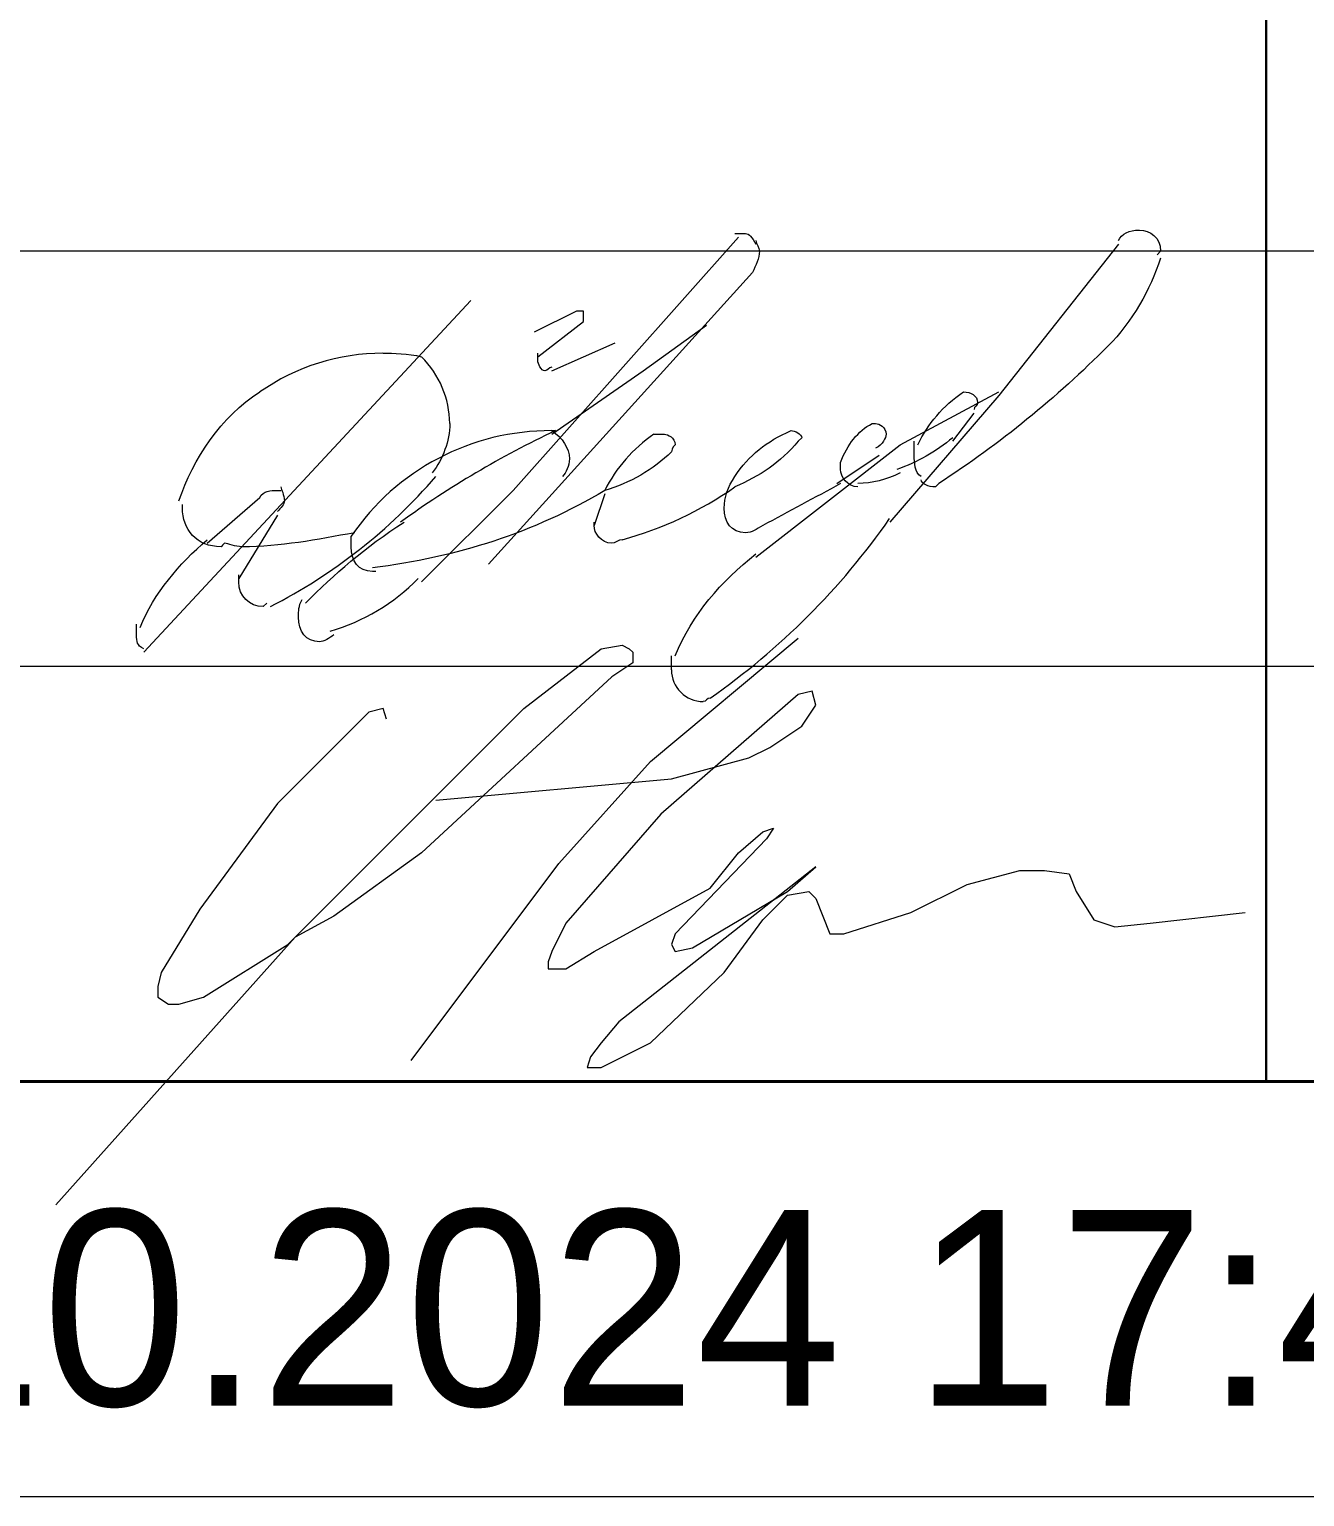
# Model space of a CAD drawing. Header units: millimetres. Extents: x 2294 to 908349, y -83289 to 219220.
# Drawn here: x 889264 to 890848, y 157878 to 159701 of the extents above; entities that cross this region are included whole.
import ezdxf

# ---------------------------------------------------------------- set-up
doc = ezdxf.new("R2010")
doc.units = ezdxf.units.MM
doc.layers.add('PDF _Геометрия', color=7, linetype='Continuous')
doc.layers.add('PDF _Текст', color=7, linetype='Continuous')

msp = doc.modelspace()

# ---------------------------------------------------------------- linework, layer by layer
at = {"layer": 'PDF _Геометрия', "lineweight": 18}
msp.add_lwpolyline([(904737.1, 219219.5), (817891.4, 219219.5), (817891.4, 157877.6), (904737.1, 157877.6)], dxfattribs=at)
at = {"layer": 'PDF _Геометрия', "lineweight": 40}
msp.add_lwpolyline([(904230, 218703.7), (904230, 158393.4), (819954.8, 158393.4), (819954.8, 218703.7)], close=True, dxfattribs=at)
at = {"layer": 'PDF _Геометрия', "lineweight": 30}
msp.add_lwpolyline([(890800.5, 164072.1), (890800.5, 158393.4)], dxfattribs=at)
at = {"layer": 'PDF _Геометрия', "color": 5, "lineweight": 9}
for points in [[(890144.8, 159442.6), (889865, 159127.9), (889751.3, 159014.2)], [(890616.9, 159433.9), (890468.3, 159245.9), (890332.8, 159088.5)], [(890669.4, 159425.1), (890665, 159420.8)], [(889834.4, 159036.1), (890162.3, 159398.9)], [(889812.5, 159363.9), (889406, 158926.8)], [(889895.6, 159294), (889952.4, 159337.7), (889952.4, 159350.8), (889943.7, 159350.8), (889891.2, 159324.6)], [(889913.1, 159197.8), (890026.7, 159276.5), (890105.4, 159333.3)], [(889913.1, 159276.5), (889991.8, 159311.5)], [(890166.6, 159044.8), (890345.9, 159184.7), (890468.3, 159250.3)], [(890424.6, 159250.3), (890424.6, 159250.3)], [(890411.4, 159189.1), (890437.7, 159224)], [(890210.4, 159202.2), (890210.4, 159202.2)], [(890223.5, 159193.4), (890219.1, 159189.1)], [(890328.4, 159197.8), (890328.4, 159197.8)], [(890267.2, 159136.6), (890319.6, 159171.6)], [(889484.7, 159062.3), (889550.2, 159119.1)], [(889978.7, 159123.5), (889965.5, 159084.2)], [(890293.4, 159132.2), (890293.4, 159132.2)], [(890127.3, 159106), (890127.3, 159106)], [(889572.1, 159097.3), (889524, 159018.6)], [(889559, 158988), (889554.6, 158983.6)], [(889707.6, 158843.7), (889703.3, 158856.8), (889685.8, 158852.5), (889572.1, 158738.8), (889475.9, 158607.7), (889427.8, 158529), (889423.5, 158511.5), (889423.5, 158498.4), (889436.6, 158489.6), (889449.7, 158489.6), (889480.3, 158498.4), (889585.2, 158563.9), (889878.1, 158856.8), (889974.3, 158931.2), (890000.5, 158935.5), (890009.3, 158931.2), (890013.6, 158926.8), (890013.6, 158913.7), (889987.4, 158896.2), (889751.3, 158677.6), (889642.1, 158598.9), (889594, 158572.7), (889296.7, 158240.4)], [(889738.2, 158419.7), (889921.8, 158664.5), (890035.5, 158791.3), (890219.1, 158944.3)], [(889768.8, 158743.2), (890061.7, 158769.4), (890157.9, 158795.6), (890184.1, 158808.7), (890223.5, 158835), (890241, 158861.2), (890236.6, 158878.7), (890219.1, 158874.3), (890048.6, 158725.7), (889930.6, 158590.2), (889913.1, 158555.2), (889908.7, 158542.1), (889908.7, 158533.3), (889930.6, 158533.3), (889965.5, 158555.2), (890109.8, 158633.9), (890144.8, 158677.6), (890175.4, 158703.8), (890188.5, 158708.2), (890179.8, 158695.1), (890066.1, 158577.1), (890061.7, 158563.9), (890066.1, 158555.2), (890088, 158559.6), (890206, 158629.5), (890241, 158660.1), (889996.1, 158467.8), (889974.3, 158441.5), (889961.2, 158424), (889956.8, 158410.9), (889974.3, 158410.9), (890035.5, 158441.5), (890127.3, 158529), (890175.4, 158594.5), (890206, 158625.1), (890232.2, 158629.5), (890241, 158620.8), (890249.7, 158598.9), (890258.4, 158577.1), (890275.9, 158577.1), (890359, 158603.3), (890428.9, 158638.3), (890494.5, 158655.7), (890525.1, 158655.7), (890555.7, 158651.4), (890564.5, 158629.5), (890586.3, 158594.5), (890612.5, 158585.8), (890656.3, 158590.2), (890774.3, 158603.3)]]:
    msp.add_lwpolyline(points, dxfattribs=at)
at = {"layer": 'PDF _Геометрия', "lineweight": 9}
for points in [[(891836.6, 159425.1), (885121.8, 159425.1)], [(891836.6, 158909.3), (885121.8, 158909.3)]]:
    msp.add_lwpolyline(points, dxfattribs=at)
at = {"layer": 'PDF _Геометрия', "color": 5, "lineweight": 9}
msp.add_lwpolyline([(890603.8, 159307.1, -0.052948), (890394, 159136.6), (890389.6, 159132.2)], format="xyb", dxfattribs=at)
for centre, radius, start, end in [((889702.5, 159033.4), 265, 89.8324, 125.062), ((889666.9, 159209.5), 119.4, 0.6676, 44.9997), ((889911.4, 158903), 299.2, 89.6861, 145.831), ((890446.3, 158087.7), 1233.6, 115.3836, 125.7749), ((890145.7, 159043.5), 187.1, 124.4354, 153.1928), ((889257, 159584.2), 674.2, 297.0292, 319.3928), ((889881, 159503.6), 453, 285.2963, 304.9333), ((889594.5, 159608.2), 900.3, 304.9151, 325.0849), ((889566.3, 159195.8), 253.1, 286.3795, 315.548), ((890100.9, 158904.8), 39.2, 179.7603, 270.2397)]:
    msp.add_arc(centre, radius, start, end, dxfattribs=at)
for points in [[(890140.4, 159447), (890144.8, 159447), (890149.2, 159447), (890153.5, 159447)], [(890153.5, 159447), (890157.9, 159447), (890162.3, 159442.6), (890166.6, 159433.9)], [(890616.9, 159438.3), (890621.3, 159447), (890630, 159451.4), (890643.1, 159451.4)], [(890643.1, 159451.4), (890656.3, 159451.4), (890669.4, 159442.6), (890669.4, 159425.1)], [(890166.6, 159438.3), (890166.6, 159433.9), (890171, 159429.5), (890171, 159425.1)], [(890171, 159425.1), (890171, 159416.4), (890166.6, 159407.7), (890162.3, 159398.9)], [(890669.4, 159416.4), (890656.3, 159377.1), (890634.4, 159337.7), (890603.8, 159307.1)], [(889703.3, 159298.4), (889716.4, 159298.4), (889733.9, 159298.4), (889751.3, 159294)], [(889895.6, 159289.6), (889895.6, 159294), (889895.6, 159294), (889895.6, 159298.4)], [(889904.3, 159276.5), (889900, 159276.5), (889895.6, 159285.2), (889895.6, 159289.6)], [(889913.1, 159280.9), (889908.7, 159280.9), (889908.7, 159276.5), (889904.3, 159276.5)], [(889449.7, 159114.8), (889467.2, 159167.2), (889502.2, 159219.7), (889550.2, 159250.3)], [(890367.7, 159184.7), (890380.8, 159210.9), (890398.3, 159232.8), (890424.6, 159250.3)], [(890424.6, 159250.3), (890433.3, 159250.3), (890442, 159245.9), (890442, 159237.2)], [(890442, 159237.2), (890442, 159232.8), (890437.7, 159232.8), (890437.7, 159228.4)], [(889786.3, 159210.9), (889786.3, 159189.1), (889777.6, 159167.2), (889764.5, 159149.7)], [(890271.6, 159162.8), (890280.3, 159184.7), (890293.4, 159202.2), (890310.9, 159210.9)], [(890310.9, 159210.9), (890310.9, 159210.9), (890310.9, 159210.9), (890315.3, 159210.9)], [(890315.3, 159210.9), (890319.6, 159210.9), (890328.4, 159206.6), (890328.4, 159197.8)], [(889913.1, 159202.2), (889926.2, 159193.4), (889934.9, 159180.3), (889934.9, 159167.2)], [(889913.1, 159202.2), (889917.5, 159202.2), (889917.5, 159202.2), (889917.5, 159202.2)], [(890039.9, 159197.8), (890044.2, 159197.8), (890048.6, 159197.8), (890053, 159197.8)], [(890053, 159197.8), (890057.3, 159197.8), (890066.1, 159193.4), (890066.1, 159184.7)], [(890140.4, 159145.4), (890157.9, 159171.6), (890179.8, 159189.1), (890210.4, 159202.2)], [(890210.4, 159202.2), (890214.7, 159202.2), (890223.5, 159197.8), (890223.5, 159193.4)], [(890328.4, 159197.8), (890328.4, 159193.4), (890324, 159184.7), (890315.3, 159180.3)], [(890411.4, 159193.4), (890389.6, 159176), (890367.7, 159162.8), (890341.5, 159154.1)], [(890061.7, 159176), (890039.9, 159154.1), (890009.3, 159136.6), (889978.7, 159127.9)], [(890066.1, 159184.7), (890066.1, 159184.7), (890061.7, 159180.3), (890061.7, 159176)], [(890219.1, 159189.1), (890197.2, 159162.8), (890171, 159145.4), (890140.4, 159132.2)], [(890363.4, 159171.6), (890363.4, 159176), (890363.4, 159180.3), (890363.4, 159189.1)], [(890372.1, 159145.4), (890363.4, 159149.7), (890363.4, 159162.8), (890363.4, 159171.6)], [(889934.9, 159167.2), (889934.9, 159158.5), (889930.6, 159149.7), (889926.2, 159145.4)], [(890271.6, 159154.1), (890271.6, 159158.5), (890271.6, 159162.8), (890271.6, 159162.8)], [(890293.4, 159132.2), (890280.3, 159132.2), (890271.6, 159145.4), (890271.6, 159154.1)], [(890127.3, 159106), (890127.3, 159119.1), (890131.7, 159132.2), (890140.4, 159145.4)], [(890271.6, 159136.6), (890241, 159119.1), (890206, 159101.6), (890175.4, 159084.2)], [(890345.9, 159149.7), (890328.4, 159141), (890310.9, 159136.6), (890293.4, 159136.6)], [(890389.6, 159132.2), (890380.8, 159132.2), (890372.1, 159136.6), (890372.1, 159141)], [(889550.2, 159119.1), (889554.6, 159127.9), (889563.4, 159127.9), (889572.1, 159127.9)], [(889572.1, 159127.9), (889572.1, 159127.9), (889572.1, 159127.9), (889576.5, 159127.9)], [(889576.5, 159132.2), (889576.5, 159127.9), (889580.8, 159123.5), (889580.8, 159114.8)], [(889978.7, 159127.9), (889891.2, 159075.4), (889795.1, 159044.8), (889690.1, 159031.7)], [(889454.1, 159106), (889454.1, 159110.4), (889454.1, 159110.4), (889454.1, 159110.4)], [(889502.2, 159057.9), (889471.6, 159057.9), (889454.1, 159079.8), (889454.1, 159106)], [(889580.8, 159114.8), (889580.8, 159110.4), (889576.5, 159106), (889572.1, 159101.6)], [(890153.5, 159075.4), (890136, 159075.4), (890127.3, 159088.5), (890127.3, 159106)], [(889607.1, 158988), (889642.1, 159023), (889681.4, 159057.9), (889729.5, 159088.5)], [(889965.5, 159084.2), (889965.5, 159088.5), (889965.5, 159088.5), (889965.5, 159088.5)], [(889987.4, 159062.3), (889974.3, 159062.3), (889965.5, 159075.4), (889965.5, 159084.2)], [(890175.4, 159084.2), (890166.6, 159079.8), (890162.3, 159075.4), (890153.5, 159075.4)], [(889401.6, 158957.4), (889419.1, 159001.1), (889449.7, 159036.1), (889484.7, 159066.7)], [(889506.5, 159062.3), (889502.2, 159057.9), (889502.2, 159057.9), (889502.2, 159057.9)], [(889528.4, 159057.9), (889519.6, 159057.9), (889510.9, 159062.3), (889506.5, 159062.3)], [(889668.3, 159075.4), (889620.2, 159066.7), (889576.5, 159057.9), (889528.4, 159057.9)], [(889663.9, 159057.9), (889663.9, 159062.3), (889663.9, 159066.7), (889663.9, 159071)], [(890000.5, 159066.7), (889996.1, 159066.7), (889991.8, 159062.3), (889987.4, 159062.3)], [(889690.1, 159027.3), (889672.7, 159027.3), (889663.9, 159040.4), (889663.9, 159057.9)], [(890066.1, 158922.4), (890088, 158974.9), (890122.9, 159014.2), (890166.6, 159049.2)], [(889694.5, 159027.3), (889690.1, 159027.3), (889690.1, 159027.3), (889690.1, 159027.3)], [(889524, 159014.2), (889524, 159018.6), (889524, 159018.6), (889524, 159023)], [(889554.6, 158983.6), (889537.1, 158983.6), (889524, 158996.7), (889524, 159014.2)], [(889598.3, 158970.5), (889598.3, 158979.2), (889598.3, 158983.6), (889602.7, 158992.4)], [(889397.2, 158948.6), (889397.2, 158953), (889397.2, 158957.4), (889397.2, 158961.8)], [(889624.6, 158939.9), (889607.1, 158939.9), (889598.3, 158953), (889598.3, 158970.5)], [(889406, 158931.2), (889397.2, 158935.5), (889397.2, 158939.9), (889397.2, 158948.6)], [(889642.1, 158948.6), (889637.7, 158944.3), (889628.9, 158939.9), (889624.6, 158939.9)], [(890061.7, 158904.9), (890061.7, 158913.7), (890061.7, 158918), (890061.7, 158922.4)], [(890109.8, 158869.9), (890105.4, 158869.9), (890105.4, 158865.6), (890101.1, 158865.6)]]:
    msp.add_open_spline(points, degree=3, dxfattribs=at)

# ---------------------------------------------------------------- texts
at = {"layer": 'PDF _Текст', "color": 9, "true_color": 0xc0c0c0, "insert": (888648.1, 158110.5), "char_height": 242.744, "attachment_point": 4, "style": ''}
msp.add_mtext('30.10.2024 17:45:54', dxfattribs=at)

doc.saveas('drawing.dxf')
